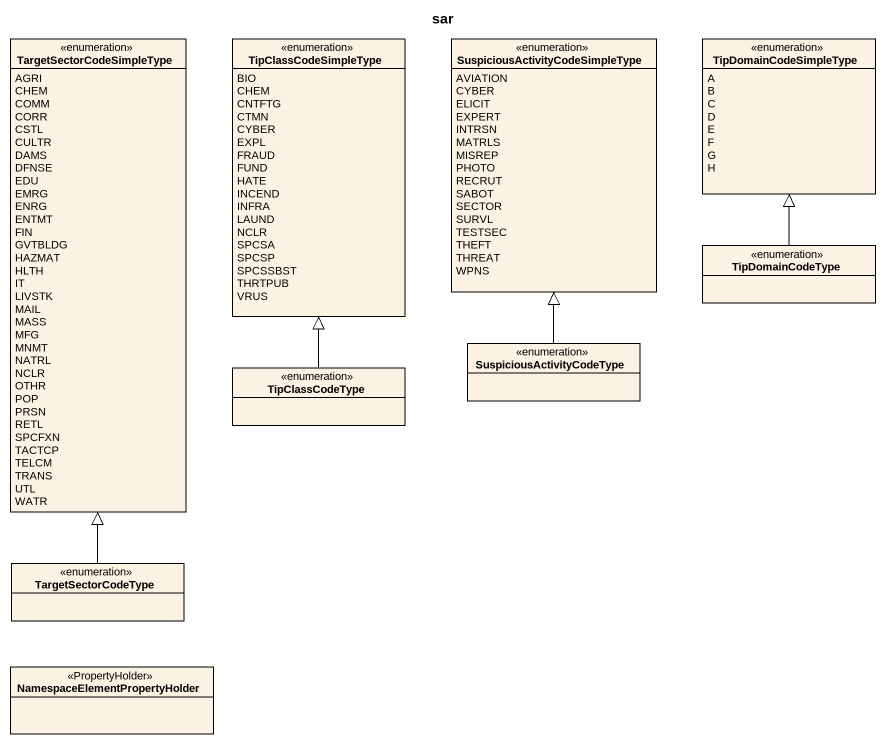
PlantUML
@startuml
title sar
hide circle
hide empty members
enum TargetSectorCodeSimpleType {
  AGRI
  CHEM
  COMM
  CORR
  CSTL
  CULTR
  DAMS
  DFNSE
  EDU
  EMRG
  ENRG
  ENTMT
  FIN
  GVTBLDG
  HAZMAT
  HLTH
  IT
  LIVSTK
  MAIL
  MASS
  MFG
  MNMT
  NATRL
  NCLR
  OTHR
  POP
  PRSN
  RETL
  SPCFXN
  TACTCP
  TELCM
  TRANS
  UTL
  WATR
}
enum TipClassCodeSimpleType {
  BIO
  CHEM
  CNTFTG
  CTMN
  CYBER
  EXPL
  FRAUD
  FUND
  HATE
  INCEND
  INFRA
  LAUND
  NCLR
  SPCSA
  SPCSP
  SPCSSBST
  THRTPUB
  VRUS
}
enum "SuspiciousActivityCodeSimpleType" as SuspiciousActivityCodeSimple {
  AVIATION
  CYBER
  ELICIT
  EXPERT
  INTRSN
  MATRLS
  MISREP
  PHOTO
  RECRUT
  SABOT
  SECTOR
  SURVL
  TESTSEC
  THEFT
  THREAT
  WPNS
}
enum TipDomainCodeSimpleType {
  A
  B
  C
  D
  E
  F
  G
  H
}
enum TipDomainCodeType
enum TipClassCodeType
enum SuspiciousActivityCodeType
enum TargetSectorCodeType
class "NamespaceElementPropertyHolder" as NamespaceElementPropertyHold <<PropertyHolder>>
TipDomainCodeType -up-|> TipDomainCodeSimpleType
TipClassCodeType -up-|> TipClassCodeSimpleType
SuspiciousActivityCodeType -up-|> SuspiciousActivityCodeSimple
TargetSectorCodeType -up-|> TargetSectorCodeSimpleType
@enduml
